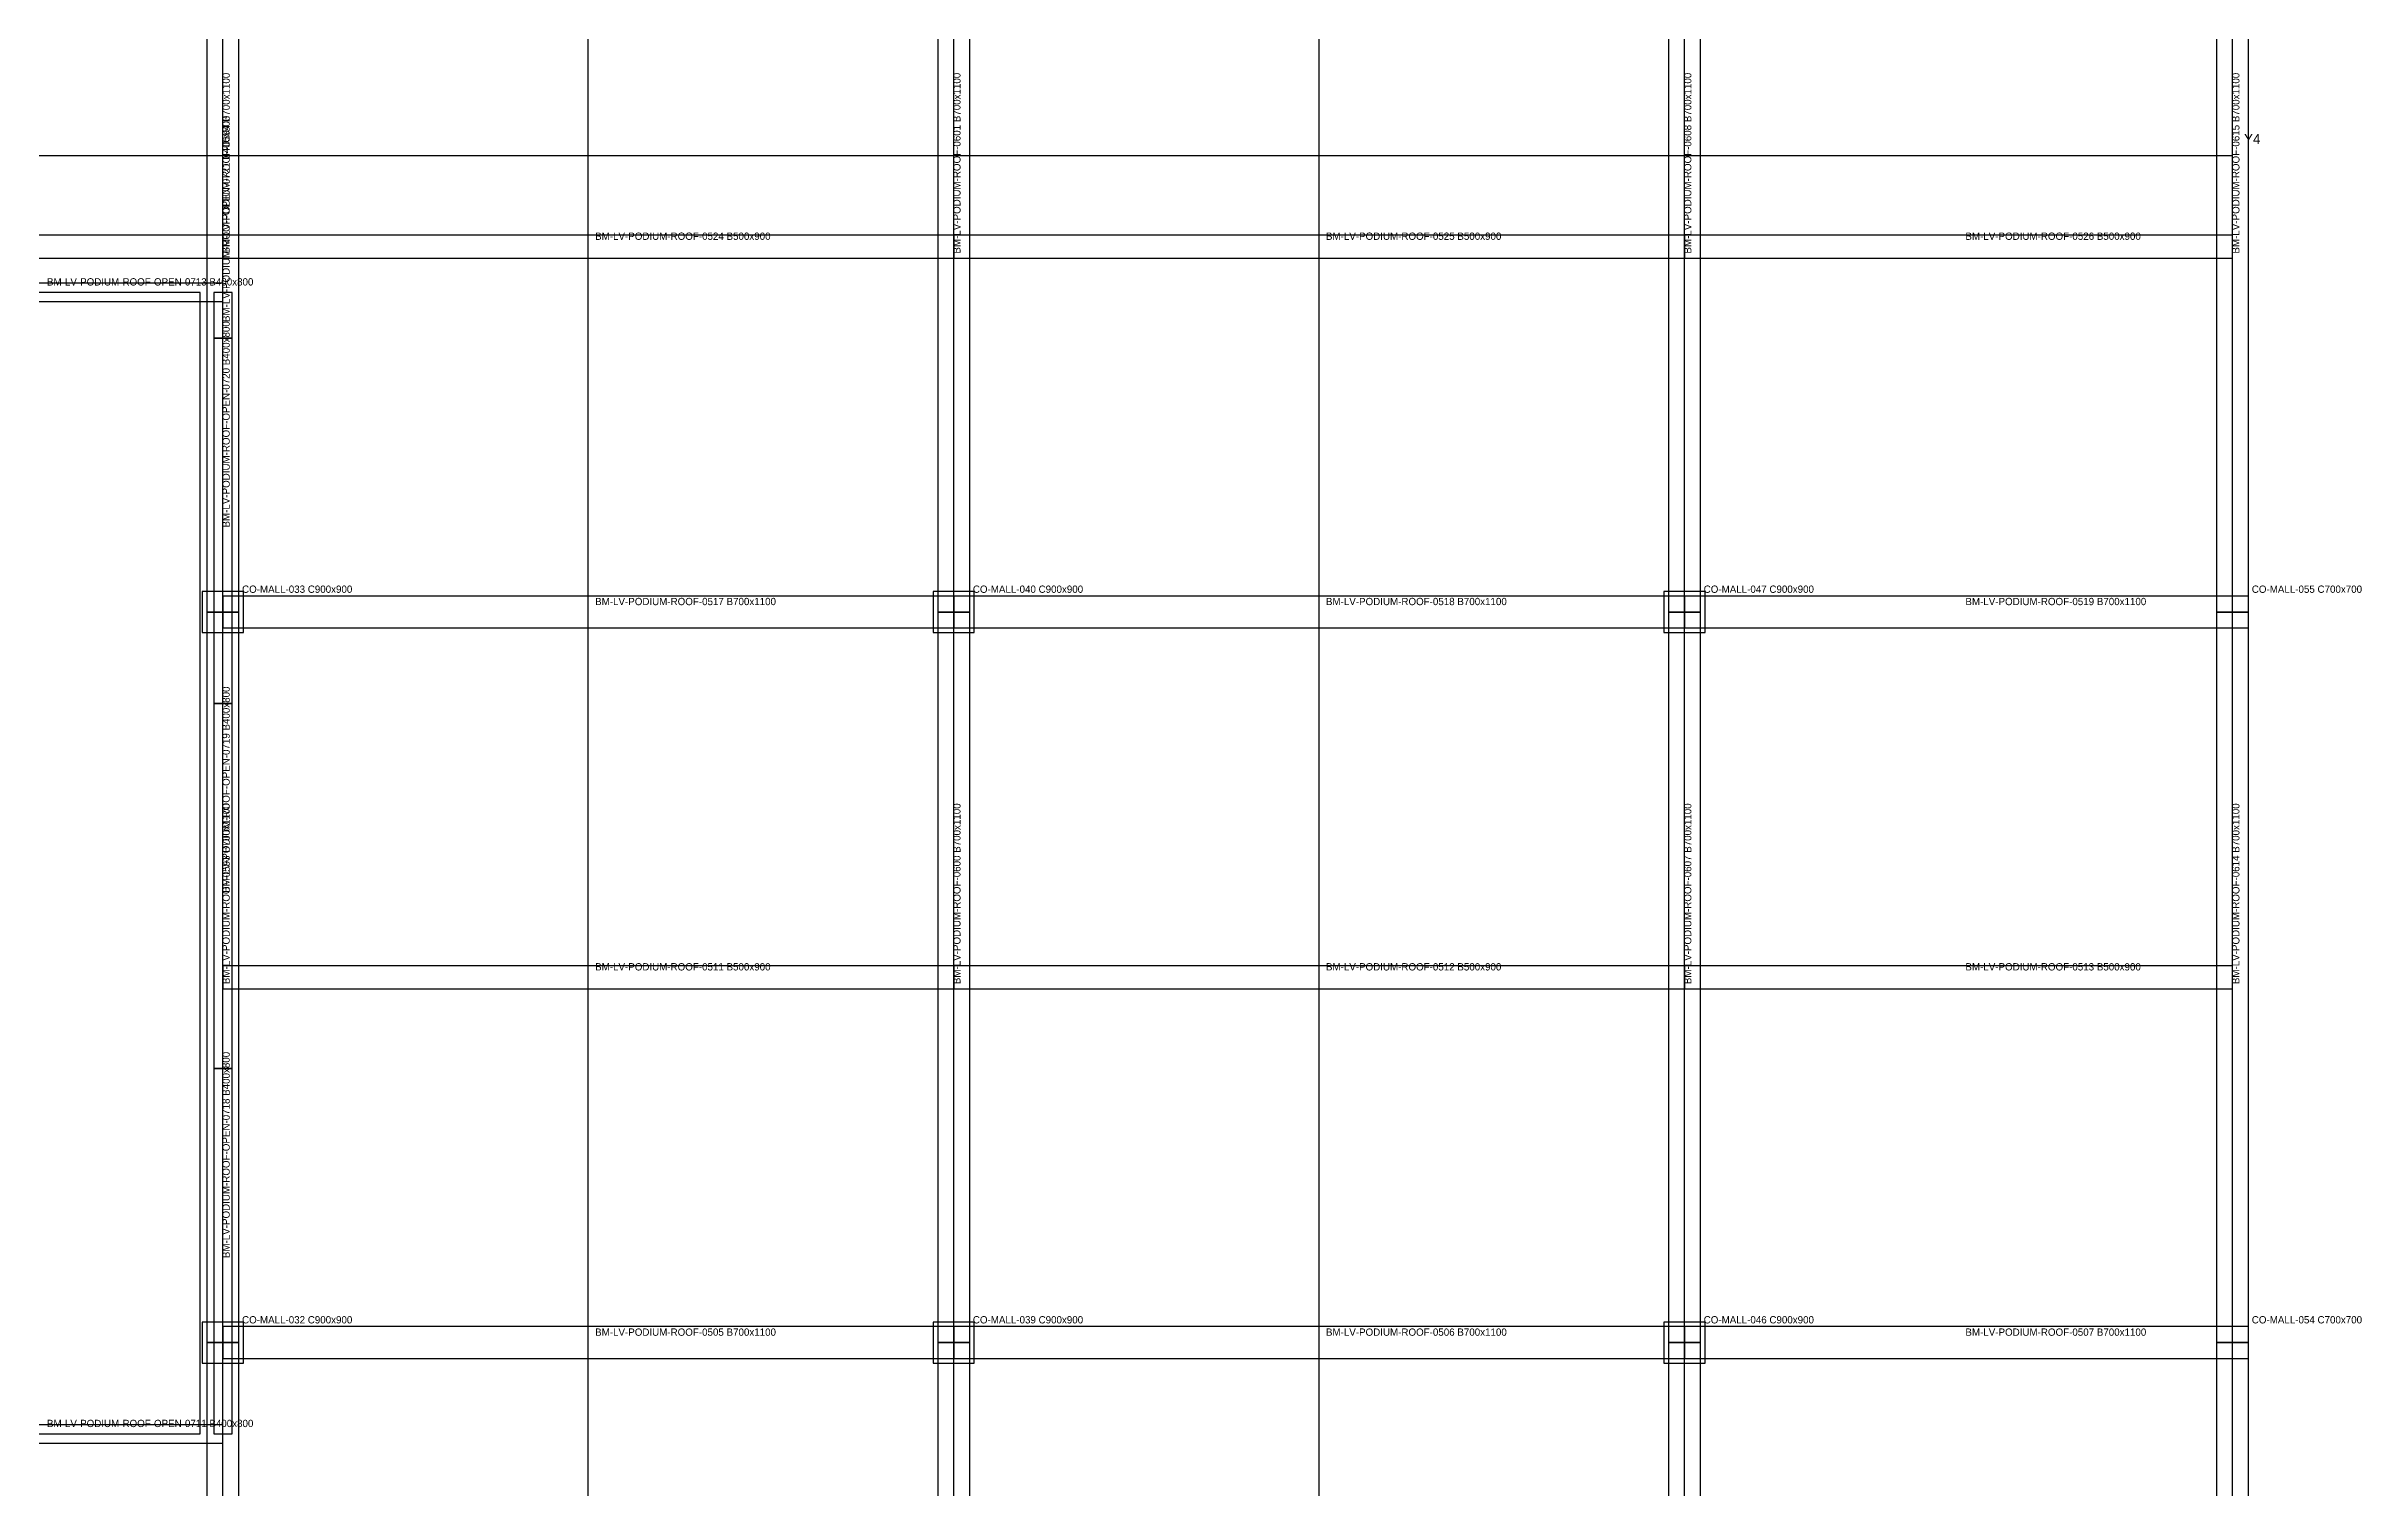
# Model space of a CAD drawing. Header units: millimetres. Extents: x -450 to 225826, y -254450 to 109948.
# Drawn here: x 175134 to 225826, y -83199 to -51611 of the extents above; entities that cross this region are included whole.
import ezdxf

# ---------------------------------------------------------------- set-up
doc = ezdxf.new("R2010")
doc.units = ezdxf.units.MM
for name, color, linetype in [('LV-PODIUM-ROOF_BEAM', 5, 'Continuous'), ('LV-PODIUM-ROOF_COLUMN', 1, 'Continuous'), ('LV-PODIUM-ROOF_GRID', 8, 'Continuous'), ('LV-PODIUM-ROOF_OPENING', 2, 'Continuous'), ('LV-PODIUM-ROOF_SLAB', 7, 'Continuous'), ('TEXT', 7, 'Continuous')]:
    doc.layers.add(name, color=color, linetype=linetype)

msp = doc.modelspace()

# ---------------------------------------------------------------- linework, layer by layer
at = {"layer": 'LV-PODIUM-ROOF_BEAM'}
for points in [[(178650, -64000), (179350, -64000), (179350, -48000), (178650, -48000), (178650, -64000)], [(194650, -64000), (195350, -64000), (195350, -48000), (194650, -48000), (194650, -64000)], [(210650, -64000), (211350, -64000), (211350, -48000), (210650, -48000), (210650, -64000)], [(222650, -64000), (223350, -64000), (223350, -48000), (222650, -48000), (222650, -64000)], [(163000, -55750), (163000, -56250), (179000, -56250), (179000, -55750), (163000, -55750)], [(179000, -55750), (179000, -56250), (195000, -56250), (195000, -55750), (179000, -55750)], [(195000, -55750), (195000, -56250), (211000, -56250), (211000, -55750), (195000, -55750)], [(211000, -55750), (211000, -56250), (223000, -56250), (223000, -55750), (211000, -55750)], [(171000, -56800), (171000, -57200), (179000, -57200), (179000, -56800), (171000, -56800)], [(178800, -58000), (179200, -58000), (179200, -57000), (178800, -57000), (178800, -58000)], [(178800, -66000), (179200, -66000), (179200, -58000), (178800, -58000), (178800, -66000)], [(179000, -63650), (179000, -64350), (195000, -64350), (195000, -63650), (179000, -63650)], [(195000, -63650), (195000, -64350), (211000, -64350), (211000, -63650), (195000, -63650)], [(211000, -63650), (211000, -64350), (223000, -64350), (223000, -63650), (211000, -63650)], [(178650, -80000), (179350, -80000), (179350, -64000), (178650, -64000), (178650, -80000)], [(194650, -80000), (195350, -80000), (195350, -64000), (194650, -64000), (194650, -80000)], [(210650, -80000), (211350, -80000), (211350, -64000), (210650, -64000), (210650, -80000)], [(222650, -80000), (223350, -80000), (223350, -64000), (222650, -64000), (222650, -80000)], [(178800, -74000), (179200, -74000), (179200, -66000), (178800, -66000), (178800, -74000)], [(179000, -71750), (179000, -72250), (195000, -72250), (195000, -71750), (179000, -71750)], [(195000, -71750), (195000, -72250), (211000, -72250), (211000, -71750), (195000, -71750)], [(211000, -71750), (211000, -72250), (223000, -72250), (223000, -71750), (211000, -71750)], [(178800, -82000), (179200, -82000), (179200, -74000), (178800, -74000), (178800, -82000)], [(178650, -96000), (179350, -96000), (179350, -80000), (178650, -80000), (178650, -96000)], [(179000, -79650), (179000, -80350), (195000, -80350), (195000, -79650), (179000, -79650)], [(194650, -96000), (195350, -96000), (195350, -80000), (194650, -80000), (194650, -96000)], [(195000, -79650), (195000, -80350), (211000, -80350), (211000, -79650), (195000, -79650)], [(210650, -96000), (211350, -96000), (211350, -80000), (210650, -80000), (210650, -96000)], [(211000, -79650), (211000, -80350), (223000, -80350), (223000, -79650), (211000, -79650)], [(222650, -96000), (223350, -96000), (223350, -80000), (222650, -80000), (222650, -96000)], [(171000, -81800), (171000, -82200), (179000, -82200), (179000, -81800), (171000, -81800)]]:
    msp.add_lwpolyline(points, close=True, dxfattribs=at)
at = {"layer": 'LV-PODIUM-ROOF_COLUMN'}
for points in [[(178550, -64450), (179450, -64450), (179450, -63550), (178550, -63550), (178550, -64450)], [(194550, -64450), (195450, -64450), (195450, -63550), (194550, -63550), (194550, -64450)], [(210550, -64450), (211450, -64450), (211450, -63550), (210550, -63550), (210550, -64450)], [(222650, -64350), (223350, -64350), (223350, -63650), (222650, -63650), (222650, -64350)], [(178550, -80450), (179450, -80450), (179450, -79550), (178550, -79550), (178550, -80450)], [(194550, -80450), (195450, -80450), (195450, -79550), (194550, -79550), (194550, -80450)], [(210550, -80450), (211450, -80450), (211450, -79550), (210550, -79550), (210550, -80450)], [(222650, -80350), (223350, -80350), (223350, -79650), (222650, -79650), (222650, -80350)]]:
    msp.add_lwpolyline(points, close=True, dxfattribs=at)
at = {"layer": 'LV-PODIUM-ROOF_GRID'}
for points in [[(179000, -127000), (179000, -25000)], [(187000, -127000), (187000, -25000)], [(195000, -127000), (195000, -25000)], [(203000, -127000), (203000, -25000)], [(211000, -127000), (211000, -25000)], [(223000, -127000), (223000, -25000)], [(119000, -54000), (223000, -54000)]]:
    msp.add_lwpolyline(points, dxfattribs=at)
at = {"layer": 'LV-PODIUM-ROOF_OPENING'}
msp.add_lwpolyline([(163500, -82000), (178500, -82000), (178500, -57000), (163500, -57000), (163500, -82000)], close=True, dxfattribs=at)
at = {"layer": 'LV-PODIUM-ROOF_SLAB'}
msp.add_lwpolyline([(119000, -127000), (223000, -127000), (223000, -25000), (119000, -25000), (119000, -127000)], close=True, dxfattribs=at)

# ---------------------------------------------------------------- texts
at = {"layer": 'TEXT'}
for s, p in [('BM-LV-PODIUM-ROOF-0594 B700x1100', (179150, -56150)), ('BM-LV-PODIUM-ROOF-0601 B700x1100', (195150, -56150)), ('BM-LV-PODIUM-ROOF-0608 B700x1100', (211150, -56150)), ('BM-LV-PODIUM-ROOF-0615 B700x1100', (223150, -56150)), ('BM-LV-PODIUM-ROOF-OPEN-0721 B400x800', (179150, -57650)), ('BM-LV-PODIUM-ROOF-OPEN-0720 B400x800', (179150, -62150)), ('BM-LV-PODIUM-ROOF-OPEN-0719 B400x800', (179150, -70150)), ('BM-LV-PODIUM-ROOF-0593 B700x1100', (179150, -72150)), ('BM-LV-PODIUM-ROOF-0600 B700x1100', (195150, -72150)), ('BM-LV-PODIUM-ROOF-0607 B700x1100', (211150, -72150)), ('BM-LV-PODIUM-ROOF-0614 B700x1100', (223150, -72150)), ('BM-LV-PODIUM-ROOF-OPEN-0718 B400x800', (179150, -78150))]:
    msp.add_text(s, height=160, rotation=90, dxfattribs=at).set_placement(p)
for s, height, p in [('Y4', 220, (223250, -53750)), ('BM-LV-PODIUM-ROOF-0524 B500x900', 160, (187150, -55850)), ('BM-LV-PODIUM-ROOF-0525 B500x900', 160, (203150, -55850)), ('BM-LV-PODIUM-ROOF-0526 B500x900', 160, (217150, -55850)), ('BM-LV-PODIUM-ROOF-OPEN-0713 B400x800', 160, (175150, -56850)), ('CO-MALL-033 C900x900', 160, (179420, -63580)), ('BM-LV-PODIUM-ROOF-0517 B700x1100', 160, (187150, -63850)), ('CO-MALL-040 C900x900', 160, (195420, -63580)), ('BM-LV-PODIUM-ROOF-0518 B700x1100', 160, (203150, -63850)), ('CO-MALL-047 C900x900', 160, (211420, -63580)), ('BM-LV-PODIUM-ROOF-0519 B700x1100', 160, (217150, -63850)), ('CO-MALL-055 C700x700', 160, (223420, -63580)), ('BM-LV-PODIUM-ROOF-0511 B500x900', 160, (187150, -71850)), ('BM-LV-PODIUM-ROOF-0512 B500x900', 160, (203150, -71850)), ('BM-LV-PODIUM-ROOF-0513 B500x900', 160, (217150, -71850)), ('CO-MALL-032 C900x900', 160, (179420, -79580)), ('CO-MALL-039 C900x900', 160, (195420, -79580)), ('CO-MALL-046 C900x900', 160, (211420, -79580)), ('CO-MALL-054 C700x700', 160, (223420, -79580)), ('BM-LV-PODIUM-ROOF-0505 B700x1100', 160, (187150, -79850)), ('BM-LV-PODIUM-ROOF-0506 B700x1100', 160, (203150, -79850)), ('BM-LV-PODIUM-ROOF-0507 B700x1100', 160, (217150, -79850)), ('BM-LV-PODIUM-ROOF-OPEN-0711 B400x800', 160, (175150, -81850))]:
    msp.add_text(s, height=height, dxfattribs=at).set_placement(p)

doc.saveas('drawing.dxf')
